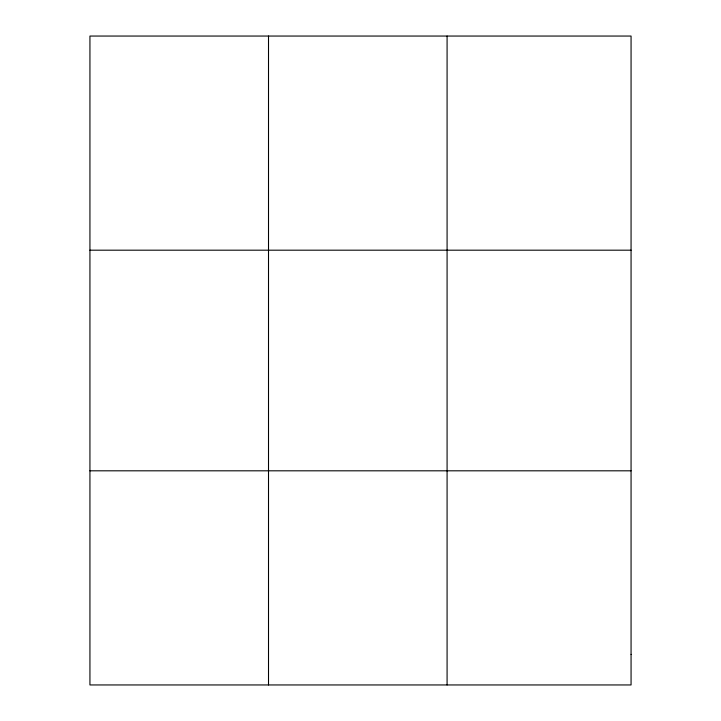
<?xml version="1.0" encoding="UTF-8"?>
<svg xmlns="http://www.w3.org/2000/svg" width="721" height="721" viewBox="0 0 721 721"><rect width="100%" height="100%" fill="white"/><g stroke="black" fill="none" stroke-linecap="round" stroke-linejoin="round"><path stroke-width="1.08" d="M268.509 684.95L268.509 36.05M447.083 684.95L447.083 36.05M89.936 250.187L631.064 250.187M89.936 470.813L631.064 470.813M631.064 654.362L631.064 684.95L89.936 684.95L89.936 36.05L631.064 36.05L631.064 654.362"/></g></svg>
